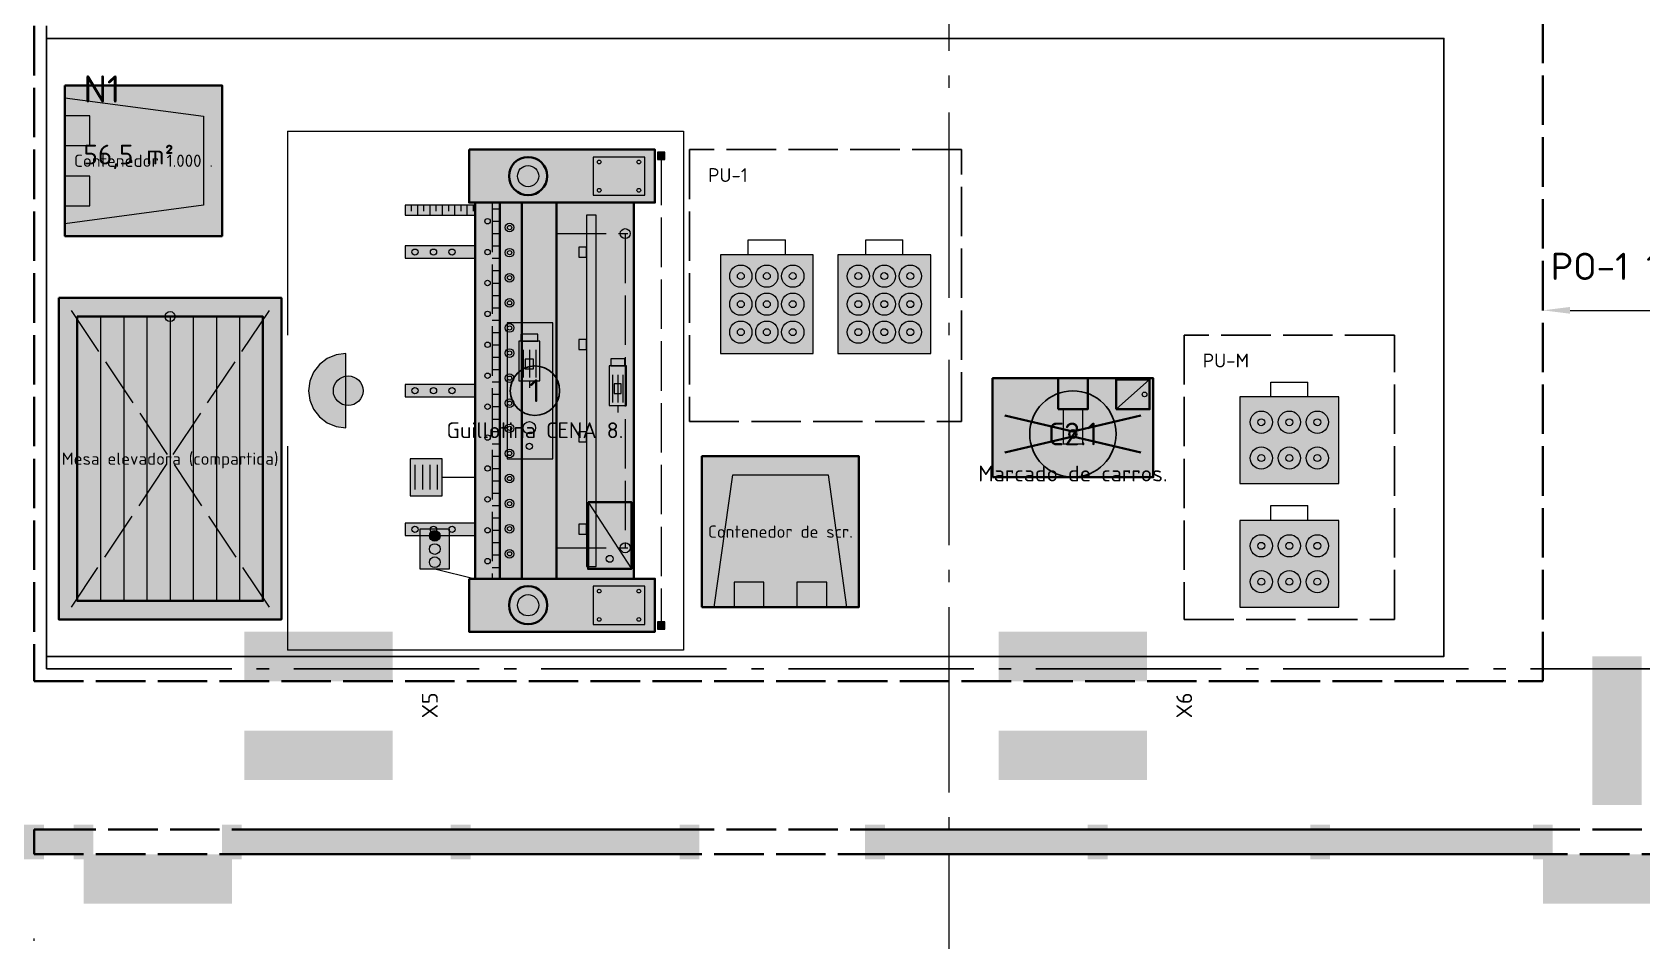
# Model space of a CAD drawing. Header units: millimetres. Extents: x 0 to 1682, y 0 to 1189.
# Drawn here: x 584.8 to 715, y 798 to 871.5 of the extents above; entities that cross this region are included whole.
import ezdxf
from ezdxf.enums import TextEntityAlignment as Align

# ---------------------------------------------------------------- set-up
doc = ezdxf.new("R2010")
doc.units = ezdxf.units.MM
doc.linetypes.add('IRAM-E-TRAZOS', pattern=[5, 4, -1])
doc.linetypes.add('IRAM-F-TRAZO-PUNTO', pattern=[20, 15, -2, 1, -2])
for name, color, linetype, lineweight, true_color in [('A-AREA-TRABAJO', 30, 'CONTINUOUS', 13, 0xeb963c), ('A-DEFENSA', 2, 'CONTINUOUS', 35, 0xe6b400), ('A-EQUIPO', 30, 'CONTINUOUS', 35, 0xe67800), ('A-PASILLO', 2, 'IRAM-E-TRAZOS', 35, 0xd7a500), ('A-PULMON', 6, 'IRAM-E-TRAZOS', 25, 0xdc00c8), ('A-SENDA', 2, 'CONTINUOUS', 25, 0xd7a500), ('A-ZONA-LOG', 5, 'IRAM-F-TRAZO-PUNTO', 25, 0x285ac8)]:
    doc.layers.add(name, color=color, linetype=linetype, lineweight=lineweight, true_color=true_color)
for name, color, linetype, lineweight in [('A-COTA', 7, 'CONTINUOUS', 18), ('A-EJE', 1, 'IRAM-F-TRAZO-PUNTO', 18), ('A-EQUIPO-FINO', 8, 'CONTINUOUS', 13), ('A-EQUIPO-OCULTO', 8, 'IRAM-E-TRAZOS', 13), ('A-EQUIPO-RELLENO', 9, 'CONTINUOUS', 13), ('A-OPERARIO', 6, 'CONTINUOUS', 18), ('A-PASO', 7, 'CONTINUOUS', 25), ('A-SECTOR', 1, 'CONTINUOUS', 25), ('A-SEGURIDAD', 1, 'IRAM-E-TRAZOS', 18), ('A-TEXTO', 7, 'CONTINUOUS', 18)]:
    doc.layers.add(name, color=color, linetype=linetype, lineweight=lineweight)
doc.styles.add('ISO3098', font='isocpeur.ttf')
doc.dimstyles.new('FLAMA-IRAM', dxfattribs={"dimtxt": 3.5, "dimasz": 3.5, "dimexe": 2, "dimexo": 1.5, "dimgap": 1, "dimtad": 1, "dimdec": 1, "dimtxsty": 'ISO3098', "dimblk": 'IRAM_FLECHA', "dimblk1": 'IRAM_FLECHA', "dimblk2": 'IRAM_FLECHA', "dimcen": 2.5, "dimclrd": 3, "dimclre": 3, "dimclrt": 3, "dimazin": 3, "dimtfac": 1, "dimtmove": 0, "dimatfit": 3, "dimlwd": 18, "dimlwe": 18})

# ---------------------------------------------------------------- blocks, each defined once
blk = doc.blocks.new('IRAM_FLECHA')
blk.add_solid([(0, 0), (-1, 0.125), (-1, -0.125)])

msp = doc.modelspace()

# ---------------------------------------------------------------- hatches: boundary and pattern name
at = {"layer": 'A-DEFENSA', "true_color": 0x1e1e1e}
h = msp.add_hatch(color=7, dxfattribs=at)
h.dxf.hatch_style = 1
h.paths.add_polyline_path([(584.2, 804.6), (585.8, 804.6), (585.8, 807.4), (584.2, 807.4)])
at = {"layer": 'A-DEFENSA', "true_color": 0xf5c800}
h = msp.add_hatch(color=7, dxfattribs=at)
h.dxf.hatch_style = 1
h.paths.add_polyline_path([(585, 805), (589, 805), (589, 807), (585, 807)])
at = {"layer": 'A-DEFENSA', "true_color": 0x1e1e1e}
h = msp.add_hatch(color=7, dxfattribs=at)
h.dxf.hatch_style = 1
h.paths.add_polyline_path([(588.2, 804.6), (589.8, 804.6), (589.8, 807.4), (588.2, 807.4)])
h = msp.add_hatch(color=7, dxfattribs=at)
h.dxf.hatch_style = 1
h.paths.add_polyline_path([(600.2, 804.6), (601.8, 804.6), (601.8, 807.4), (600.2, 807.4)])
at = {"layer": 'A-DEFENSA', "true_color": 0xf5c800}
h = msp.add_hatch(color=7, dxfattribs=at)
h.dxf.hatch_style = 1
h.paths.add_polyline_path([(601, 805), (638, 805), (638, 807), (601, 807)])
at = {"layer": 'A-DEFENSA', "true_color": 0x1e1e1e}
h = msp.add_hatch(color=7, dxfattribs=at)
h.dxf.hatch_style = 1
h.paths.add_polyline_path([(618.7, 804.6), (620.3, 804.6), (620.3, 807.4), (618.7, 807.4)])
h = msp.add_hatch(color=7, dxfattribs=at)
h.dxf.hatch_style = 1
h.paths.add_polyline_path([(637.2, 804.6), (638.8, 804.6), (638.8, 807.4), (637.2, 807.4)])
h = msp.add_hatch(color=7, dxfattribs=at)
h.dxf.hatch_style = 1
h.paths.add_polyline_path([(652.2, 804.6), (653.8, 804.6), (653.8, 807.4), (652.2, 807.4)])
at = {"layer": 'A-DEFENSA', "true_color": 0xf5c800}
h = msp.add_hatch(color=7, dxfattribs=at)
h.dxf.hatch_style = 1
h.paths.add_polyline_path([(653, 805), (707, 805), (707, 807), (653, 807)])
at = {"layer": 'A-DEFENSA', "true_color": 0x1e1e1e}
h = msp.add_hatch(color=7, dxfattribs=at)
h.dxf.hatch_style = 1
h.paths.add_polyline_path([(670.2, 804.6), (671.8, 804.6), (671.8, 807.4), (670.2, 807.4)])
h = msp.add_hatch(color=7, dxfattribs=at)
h.dxf.hatch_style = 1
h.paths.add_polyline_path([(688.2, 804.6), (689.8, 804.6), (689.8, 807.4), (688.2, 807.4)])
h = msp.add_hatch(color=7, dxfattribs=at)
h.dxf.hatch_style = 1
h.paths.add_polyline_path([(706.2, 804.6), (707.8, 804.6), (707.8, 807.4), (706.2, 807.4)])
at = {"layer": 'A-EQUIPO-RELLENO', "true_color": 0xe6e6e6}
h = msp.add_hatch(color=7, dxfattribs=at)
h.dxf.hatch_style = 1
h.paths.add_polyline_path([(587.5, 867.2), (587.5, 855), (600.2, 855), (600.2, 867.2)])
at = {"layer": 'A-EQUIPO-RELLENO', "true_color": 0xcdd0d4}
h = msp.add_hatch(color=7, dxfattribs=at)
h.dxf.hatch_style = 1
h.paths.add_polyline_path([(620.17, 862), (620.17, 857.71), (635.2, 857.71), (635.2, 862)])
at = {"layer": 'A-EQUIPO-RELLENO', "true_color": 0xdc2828}
h = msp.add_hatch(color=7, dxfattribs=at)
h.dxf.hatch_style = 1
h.paths.add_polyline_path([(635.4, 861.8), (635.4, 861.2), (636, 861.2), (636, 861.8)])
at = {"layer": 'A-EQUIPO-RELLENO', "true_color": 0xe2e7ee}
h = msp.add_hatch(color=7, dxfattribs=at)
h.dxf.hatch_style = 1
h.paths.add_polyline_path([(620.67, 857.71), (620.67, 827.29), (633.5, 827.29), (633.5, 857.71)])
at = {"layer": 'A-EQUIPO-RELLENO', "true_color": 0xeeeeee}
h = msp.add_hatch(color=7, dxfattribs=at)
h.dxf.hatch_style = 1
h.paths.add_polyline_path([(622.65, 857.71), (622.65, 827.29), (627.25, 827.29), (627.25, 857.71)])
at = {"layer": 'A-EQUIPO-RELLENO', "true_color": 0x969ba0}
h = msp.add_hatch(color=7, dxfattribs=at)
h.dxf.hatch_style = 1
h.paths.add_polyline_path([(624.25, 857.71), (624.25, 827.29), (624.65, 827.29), (624.65, 857.71)])
at = {"layer": 'A-EQUIPO-RELLENO', "true_color": 0xe2e7ee}
h = msp.add_hatch(color=7, dxfattribs=at)
h.dxf.hatch_style = 1
h.paths.add_polyline_path([(615, 857.51), (615, 856.71), (620.67, 856.71), (620.67, 857.51)])
at = {"layer": 'A-EQUIPO-RELLENO', "true_color": 0xcdd0d4}
h = msp.add_hatch(color=7, dxfattribs=at)
h.dxf.hatch_style = 1
h.paths.add_polyline_path([(629.663, 856.71), (629.663, 828.29), (630.462, 828.29), (630.462, 856.71)])
h = msp.add_hatch(color=7, dxfattribs=at)
h.dxf.hatch_style = 1
h.paths.add_polyline_path([(615, 854.21), (615, 853.21), (620.67, 853.21), (620.67, 854.21)])
at = {"layer": 'A-EQUIPO-RELLENO', "true_color": 0xfaf0fa}
h = msp.add_hatch(color=7, dxfattribs=at)
h.dxf.hatch_style = 1
h.paths.add_polyline_path([(640.5, 845.5), (648, 845.5), (648, 853.5), (640.5, 853.5)])
h = msp.add_hatch(color=7, dxfattribs=at)
h.dxf.hatch_style = 1
h.paths.add_polyline_path([(650, 845.5), (657.5, 845.5), (657.5, 853.5), (650, 853.5)])
at = {"layer": 'A-EQUIPO-RELLENO', "true_color": 0xeeeeee}
h = msp.add_hatch(color=7, dxfattribs=at)
h.dxf.hatch_style = 1
h.paths.add_polyline_path([(587, 850), (587, 824), (605, 824), (605, 850)])
at = {"layer": 'A-EQUIPO-RELLENO', "true_color": 0xcdd0d4}
h = msp.add_hatch(color=7, dxfattribs=at)
h.dxf.hatch_style = 1
h.paths.add_polyline_path([(623.25, 848), (623.25, 837), (626.95, 837), (626.95, 848)])
h = msp.add_hatch(color=7, dxfattribs=at)
h.dxf.hatch_style = 1
h.paths.add_polyline_path([(624.2, 846.5), (624.2, 843.3), (625.9, 843.3), (625.9, 846.5)])
at = {"layer": 'A-EQUIPO-RELLENO', "true_color": 0xfae1f5}
h = msp.add_hatch(color=7, dxfattribs=at)
h.dxf.hatch_style = 1
h.paths.add_polyline_path([(610.2, 845.5), (609.424, 845.398), (608.7, 845.098), (608.079, 844.621), (607.602, 844), (607.302, 843.276), (607.2, 842.5), (607.302, 841.724), (607.602, 841), (608.079, 840.379), (608.7, 839.902), (609.424, 839.602), (610.2, 839.5), (610.2, 845.5)])
at = {"layer": 'A-EQUIPO-RELLENO', "true_color": 0xffffff}
h = msp.add_hatch(color=7, dxfattribs=at)
h.dxf.hatch_style = 1
h.paths.add_polyline_path([(610.4, 841.3), (610.711, 841.341), (611, 841.461), (611.249, 841.651), (611.439, 841.9), (611.559, 842.189), (611.6, 842.5), (611.559, 842.811), (611.439, 843.1), (611.249, 843.349), (611, 843.539), (610.711, 843.659), (610.4, 843.7), (610.089, 843.659), (609.8, 843.539), (609.551, 843.349), (609.361, 843.1), (609.241, 842.811), (609.2, 842.5), (609.241, 842.189), (609.361, 841.9), (609.551, 841.651), (609.8, 841.461), (610.089, 841.341)])
h = msp.add_hatch(color=7, dxfattribs=at)
h.dxf.hatch_style = 1
h.paths.add_polyline_path([(627.5, 842.5), (627.45, 842.945), (627.302, 843.368), (627.064, 843.747), (626.747, 844.064), (626.368, 844.302), (625.945, 844.45), (625.5, 844.5), (625.055, 844.45), (624.632, 844.302), (624.253, 844.064), (623.936, 843.747), (623.698, 843.368), (623.55, 842.945), (623.5, 842.5), (623.55, 842.055), (623.698, 841.632), (623.936, 841.253), (624.253, 840.936), (624.632, 840.698), (625.055, 840.55), (625.5, 840.5), (625.945, 840.55), (626.368, 840.698), (626.747, 840.936), (627.064, 841.253), (627.302, 841.632), (627.45, 842.055)])
at = {"layer": 'A-EQUIPO-RELLENO', "true_color": 0xcdd0d4}
h = msp.add_hatch(color=7, dxfattribs=at)
h.dxf.hatch_style = 1
h.paths.add_polyline_path([(631.5, 844.5), (631.5, 841.3), (632.9, 841.3), (632.9, 844.5)])
at = {"layer": 'A-EQUIPO-RELLENO', "true_color": 0xeeeeee}
h = msp.add_hatch(color=7, dxfattribs=at)
h.dxf.hatch_style = 1
h.paths.add_polyline_path([(662.5, 835.5), (675.5, 835.5), (675.5, 843.5), (662.5, 843.5)])
at = {"layer": 'A-EQUIPO-RELLENO', "true_color": 0xcdd0d4}
h = msp.add_hatch(color=7, dxfattribs=at)
h.dxf.hatch_style = 1
h.paths.add_polyline_path([(667.8, 841), (670.2, 841), (670.2, 843.5), (667.8, 843.5)])
h = msp.add_hatch(color=7, dxfattribs=at)
h.dxf.hatch_style = 1
h.paths.add_polyline_path([(672.5, 841), (675.2, 841), (675.2, 843.4), (672.5, 843.4)])
h = msp.add_hatch(color=7, dxfattribs=at)
h.dxf.hatch_style = 1
h.paths.add_polyline_path([(615, 843), (615, 842), (620.67, 842), (620.67, 843)])
at = {"layer": 'A-EQUIPO-RELLENO', "true_color": 0xffffff}
h = msp.add_hatch(color=7, dxfattribs=at)
h.dxf.hatch_style = 1
h.paths.add_polyline_path([(672.488, 839), (672.401, 839.776), (672.143, 840.513), (671.727, 841.175), (671.175, 841.727), (670.513, 842.143), (669.776, 842.401), (669, 842.488), (668.224, 842.401), (667.487, 842.143), (666.825, 841.727), (666.273, 841.175), (665.857, 840.513), (665.599, 839.776), (665.512, 839), (665.599, 838.224), (665.857, 837.487), (666.273, 836.825), (666.825, 836.273), (667.487, 835.857), (668.224, 835.599), (669, 835.512), (669.776, 835.599), (670.513, 835.857), (671.175, 836.273), (671.727, 836.825), (672.143, 837.487), (672.401, 838.224)])
at = {"layer": 'A-EQUIPO-RELLENO', "true_color": 0xfaf0fa}
h = msp.add_hatch(color=7, dxfattribs=at)
h.dxf.hatch_style = 1
h.paths.add_polyline_path([(682.5, 835), (690.5, 835), (690.5, 842), (682.5, 842)])
at = {"layer": 'A-EQUIPO-RELLENO', "true_color": 0xcdd0d4}
h = msp.add_hatch(color=7, dxfattribs=at)
h.dxf.hatch_style = 1
h.paths.add_polyline_path([(615.4, 837), (615.4, 834), (618, 834), (618, 837)])
at = {"layer": 'A-EQUIPO-RELLENO', "true_color": 0xe6e6e6}
h = msp.add_hatch(color=7, dxfattribs=at)
h.dxf.hatch_style = 1
h.paths.add_polyline_path([(639, 825), (651.7, 825), (651.7, 837.2), (639, 837.2)])
at = {"layer": 'A-EQUIPO-RELLENO', "true_color": 0xcdd0d4}
h = msp.add_hatch(color=7, dxfattribs=at)
h.dxf.hatch_style = 1
h.paths.add_polyline_path([(629.8, 833.49), (629.8, 828.09), (633.3, 828.09), (633.3, 833.49)])
h = msp.add_hatch(color=7, dxfattribs=at)
h.dxf.hatch_style = 1
h.paths.add_polyline_path([(615, 831.79), (615, 830.79), (620.67, 830.79), (620.67, 831.79)])
at = {"layer": 'A-EQUIPO-RELLENO', "true_color": 0xfaf0fa}
h = msp.add_hatch(color=7, dxfattribs=at)
h.dxf.hatch_style = 1
h.paths.add_polyline_path([(682.5, 825), (690.5, 825), (690.5, 832), (682.5, 832)])
at = {"layer": 'A-EQUIPO-RELLENO', "true_color": 0xcdd0d4}
h = msp.add_hatch(color=7, dxfattribs=at)
h.dxf.hatch_style = 1
h.paths.add_polyline_path([(616.2, 831.29), (616.2, 828.09), (618.6, 828.09), (618.6, 831.29)])
at = {"layer": 'A-EQUIPO-RELLENO', "true_color": 0xdc2828}
h = msp.add_hatch(color=7, dxfattribs=at)
h.dxf.hatch_style = 1
h.paths.add_polyline_path([(617.4, 830.325), (617.512, 830.339), (617.616, 830.383), (617.705, 830.451), (617.774, 830.541), (617.817, 830.645), (617.832, 830.757), (617.817, 830.868), (617.774, 830.973), (617.705, 831.062), (617.616, 831.131), (617.512, 831.174), (617.4, 831.189), (617.288, 831.174), (617.184, 831.131), (617.095, 831.062), (617.026, 830.973), (616.983, 830.868), (616.968, 830.757), (616.983, 830.645), (617.026, 830.541), (617.095, 830.451), (617.184, 830.383), (617.288, 830.339)])
at = {"layer": 'A-EQUIPO-RELLENO', "true_color": 0xcdd0d4}
h = msp.add_hatch(color=7, dxfattribs=at)
h.dxf.hatch_style = 1
h.paths.add_polyline_path([(620.17, 827.29), (620.17, 823), (635.2, 823), (635.2, 827.29)])
at = {"layer": 'A-EQUIPO-RELLENO', "true_color": 0xdc2828}
h = msp.add_hatch(color=7, dxfattribs=at)
h.dxf.hatch_style = 1
h.paths.add_polyline_path([(635.4, 823.8), (635.4, 823.2), (636, 823.2), (636, 823.8)])
at = {"layer": 'A-SENDA', "true_color": 0xd7a500}
h = msp.add_hatch(color=7, dxfattribs=at)
h.dxf.hatch_style = 1
h.paths.add_polyline_path([(602, 819), (614, 819), (614, 823), (602, 823)])
h = msp.add_hatch(color=7, dxfattribs=at)
h.dxf.hatch_style = 1
h.paths.add_polyline_path([(663, 819), (675, 819), (675, 823), (663, 823)])
h = msp.add_hatch(color=7, dxfattribs=at)
h.dxf.hatch_style = 1
h.paths.add_polyline_path([(711, 809), (715, 809), (715, 821), (711, 821)])
h = msp.add_hatch(color=7, dxfattribs=at)
h.dxf.hatch_style = 1
h.paths.add_polyline_path([(602, 811), (614, 811), (614, 815), (602, 815)])
h = msp.add_hatch(color=7, dxfattribs=at)
h.dxf.hatch_style = 1
h.paths.add_polyline_path([(663, 811), (675, 811), (675, 815), (663, 815)])
h = msp.add_hatch(color=7, dxfattribs=at)
h.dxf.hatch_style = 1
h.paths.add_polyline_path([(589, 801), (601, 801), (601, 805), (589, 805)])
h = msp.add_hatch(color=7, dxfattribs=at)
h.dxf.hatch_style = 1
h.paths.add_polyline_path([(707, 801), (721, 801), (721, 805), (707, 805)])

# ---------------------------------------------------------------- linework, layer by layer
at = {"layer": 'A-AREA-TRABAJO'}
for p, q in [((605.5, 863.5), (605.5, 847)), ((605.5, 838), (605.5, 821.5))]:
    msp.add_line(p, q, dxfattribs=at)
msp.add_lwpolyline([(605.5, 863.5), (637.5, 863.5), (637.5, 821.5), (605.5, 821.5)], dxfattribs=at)
at = {"layer": 'A-DEFENSA'}
for p, q in [((585, 807), (589, 807)), ((601, 807), (638, 807)), ((653, 807), (707, 807)), ((585, 805), (589, 805)), ((601, 805), (638, 805)), ((653, 805), (707, 805))]:
    msp.add_line(p, q, dxfattribs=at)
at = {"layer": 'A-EJE'}
msp.add_line((659, 530), (659, 1060), dxfattribs=at)
at = {"layer": 'A-EQUIPO'}
msp.add_line((624.45, 857.71), (624.45, 827.29), dxfattribs=at)
for points in [[(587.5, 867.2), (587.5, 855), (600.2, 855), (600.2, 867.2)], [(620.17, 862), (620.17, 857.71), (635.2, 857.71), (635.2, 862)], [(620.67, 857.71), (620.67, 827.29), (633.5, 827.29), (633.5, 857.71)], [(622.65, 857.71), (622.65, 827.29), (627.25, 827.29), (627.25, 857.71)], [(587, 850), (587, 824), (605, 824), (605, 850)], [(588.5, 848.5), (588.5, 825.5), (603.5, 825.5), (603.5, 848.5)], [(662.5, 835.5), (675.5, 835.5), (675.5, 843.5), (662.5, 843.5)], [(667.8, 841), (670.2, 841), (670.2, 843.5), (667.8, 843.5)], [(672.5, 841), (675.2, 841), (675.2, 843.4), (672.5, 843.4)], [(639, 825), (651.7, 825), (651.7, 837.2), (639, 837.2)], [(629.8, 833.49), (629.8, 828.09), (633.3, 828.09), (633.3, 833.49)], [(620.17, 827.29), (620.17, 823), (635.2, 823), (635.2, 827.29)]]:
    msp.add_lwpolyline(points, close=True, dxfattribs=at)
for points in [[(663.5, 840.5), (669, 839.2), (674.5, 840.5)], [(663.5, 837.5), (669, 838.8), (674.5, 837.5)]]:
    msp.add_lwpolyline(points, dxfattribs=at)
for centre, radius in [((624.95, 859.855), 1.544), ((669, 839), 0.3), ((624.95, 825.145), 1.544)]:
    msp.add_circle(centre, radius, dxfattribs=at)
at = {"layer": 'A-EQUIPO-FINO'}
for p, q in [((615, 857.51), (615, 856.71)), ((615.5, 857.51), (615.5, 857.01)), ((616, 857.51), (616, 856.71)), ((616.5, 857.51), (616.5, 857.01)), ((617, 857.51), (617, 856.71)), ((617.5, 857.51), (617.5, 857.01)), ((618, 857.51), (618, 856.71)), ((618.5, 857.51), (618.5, 857.01)), ((619, 857.51), (619, 856.71)), ((619.5, 857.51), (619.5, 857.01)), ((620, 857.51), (620, 856.71)), ((620.5, 857.51), (620.5, 857.01)), ((622.05, 857.21), (622.55, 857.21)), ((622.05, 856.21), (622.55, 856.21)), ((622.05, 855.21), (622.55, 855.21)), ((622.05, 854.21), (622.55, 854.21)), ((622.05, 853.21), (622.55, 853.21)), ((622.05, 852.21), (622.55, 852.21)), ((622.05, 851.21), (622.55, 851.21)), ((622.05, 850.21), (622.55, 850.21)), ((622.05, 849.21), (622.55, 849.21)), ((590.375, 848.5), (590.375, 825.5)), ((592.25, 848.5), (592.25, 825.5)), ((594.125, 848.5), (594.125, 825.5)), ((596, 848.5), (596, 825.5)), ((597.875, 848.5), (597.875, 825.5)), ((599.75, 848.5), (599.75, 825.5)), ((601.625, 848.5), (601.625, 825.5)), ((622.05, 848.21), (622.55, 848.21)), ((622.05, 847.21), (622.55, 847.21)), ((622.05, 846.21), (622.55, 846.21)), ((622.05, 845.21), (622.55, 845.21)), ((624.54, 845.796), (624.54, 843.556)), ((625.05, 845.796), (625.05, 843.556)), ((625.56, 845.796), (625.56, 843.556)), ((622.05, 844.21), (622.55, 844.21)), ((631.78, 843.796), (631.78, 841.556)), ((632.2, 843.796), (632.2, 841.556)), ((632.62, 843.796), (632.62, 841.556)), ((672.5, 841), (675.2, 843.4)), ((622.05, 843.21), (622.55, 843.21)), ((622.05, 842.21), (622.55, 842.21)), ((625.05, 843.3), (625.05, 842.724)), ((622.05, 841.21), (622.55, 841.21)), ((632.2, 841.3), (632.2, 840.724)), ((622.05, 840.21), (622.55, 840.21)), ((622.05, 839.21), (622.55, 839.21)), ((622.05, 838.21), (622.55, 838.21)), ((622.05, 837.21), (622.55, 837.21)), ((615.8, 836.5), (615.8, 834.5)), ((616.4, 836.5), (616.4, 834.5)), ((617, 836.5), (617, 834.5)), ((617.6, 836.5), (617.6, 834.5)), ((622.05, 836.21), (622.55, 836.21)), ((622.05, 835.21), (622.55, 835.21)), ((622.05, 834.21), (622.55, 834.21)), ((622.05, 833.21), (622.55, 833.21)), ((629.8, 833.49), (633.3, 828.09)), ((622.05, 832.21), (622.55, 832.21)), ((622.05, 831.21), (622.55, 831.21)), ((622.05, 830.21), (622.55, 830.21)), ((622.05, 829.21), (622.55, 829.21)), ((622.05, 828.21), (622.55, 828.21))]:
    msp.add_line(p, q, dxfattribs=at)
for points in [[(587.5, 866.2), (598.7, 864.7), (598.7, 857.5), (587.5, 856)], [(640, 825), (641.5, 835.7), (649.2, 835.7), (650.7, 825)]]:
    msp.add_lwpolyline(points, dxfattribs=at)
for points in [[(635.4, 861.8), (635.4, 861.2), (636, 861.2), (636, 861.8)], [(630.2, 861.4), (630.2, 858.31), (634.4, 858.31), (634.4, 861.4)], [(615, 857.51), (615, 856.71), (620.67, 856.71), (620.67, 857.51)], [(629.663, 856.71), (629.663, 828.29), (630.462, 828.29), (630.462, 856.71)], [(615, 854.21), (615, 853.21), (620.67, 853.21), (620.67, 854.21)], [(629.062, 854.11), (629.062, 853.31), (629.663, 853.31), (629.663, 854.11)], [(623.25, 848), (623.25, 837), (626.95, 837), (626.95, 848)], [(624.2, 846.5), (624.2, 843.3), (625.9, 843.3), (625.9, 846.5)], [(624.37, 847.076), (624.37, 846.5), (625.73, 846.5), (625.73, 847.076)], [(629.062, 846.637), (629.062, 845.837), (629.663, 845.837), (629.663, 846.637)], [(624.71, 845.06), (624.71, 844.26), (625.39, 844.26), (625.39, 845.06)], [(631.64, 845.076), (631.64, 844.5), (632.76, 844.5), (632.76, 845.076)], [(631.5, 844.5), (631.5, 841.3), (632.9, 841.3), (632.9, 844.5)], [(615, 843), (615, 842), (620.67, 842), (620.67, 843)], [(631.92, 843.06), (631.92, 842.26), (632.48, 842.26), (632.48, 843.06)], [(629.062, 839.163), (629.062, 838.363), (629.663, 838.363), (629.663, 839.163)], [(615.4, 837), (615.4, 834), (618, 834), (618, 837)], [(615, 831.79), (615, 830.79), (620.67, 830.79), (620.67, 831.79)], [(629.062, 831.69), (629.062, 830.89), (629.663, 830.89), (629.663, 831.69)], [(616.2, 831.29), (616.2, 828.09), (618.6, 828.09), (618.6, 831.29)], [(630.2, 826.69), (630.2, 823.6), (634.4, 823.6), (634.4, 826.69)], [(635.4, 823.8), (635.4, 823.2), (636, 823.2), (636, 823.8)]]:
    msp.add_lwpolyline(points, close=True, dxfattribs=at)
for centre, radius in [((624.95, 859.855), 0.858), ((630.7, 861), 0.15), ((633.9, 861), 0.15), ((630.7, 858.71), 0.15), ((633.9, 858.71), 0.15), ((621.67, 856.21), 0.22), ((623.45, 855.695), 0.35), ((623.45, 855.695), 0.17), ((632.8, 855.21), 0.4), ((615.8, 853.71), 0.25), ((617.3, 853.71), 0.25), ((618.8, 853.71), 0.25), ((621.67, 853.71), 0.22), ((623.45, 853.665), 0.35), ((623.45, 853.665), 0.17), ((642.15, 851.767), 0.9), ((644.25, 851.767), 0.9), ((646.35, 851.767), 0.9), ((651.65, 851.767), 0.9), ((653.75, 851.767), 0.9), ((655.85, 851.767), 0.9), ((621.67, 851.21), 0.22), ((623.45, 851.635), 0.35), ((623.45, 851.635), 0.17), ((642.15, 851.767), 0.28), ((644.25, 851.767), 0.28), ((646.35, 851.767), 0.28), ((651.65, 851.767), 0.28), ((653.75, 851.767), 0.28), ((655.85, 851.767), 0.28), ((623.45, 849.605), 0.35), ((642.15, 849.5), 0.9), ((644.25, 849.5), 0.9), ((646.35, 849.5), 0.9), ((651.65, 849.5), 0.9), ((653.75, 849.5), 0.9), ((655.85, 849.5), 0.9), ((596, 848.5), 0.4), ((621.67, 848.71), 0.22), ((623.45, 849.605), 0.17), ((642.15, 849.5), 0.28), ((644.25, 849.5), 0.28), ((646.35, 849.5), 0.28), ((651.65, 849.5), 0.28), ((653.75, 849.5), 0.28), ((655.85, 849.5), 0.28), ((623.45, 847.575), 0.35), ((623.45, 847.575), 0.17), ((642.15, 847.233), 0.9), ((642.15, 847.233), 0.28), ((644.25, 847.233), 0.9), ((644.25, 847.233), 0.28), ((646.35, 847.233), 0.9), ((646.35, 847.233), 0.28), ((651.65, 847.233), 0.9), ((651.65, 847.233), 0.28), ((653.75, 847.233), 0.9), ((653.75, 847.233), 0.28), ((655.85, 847.233), 0.9), ((655.85, 847.233), 0.28), ((621.67, 846.21), 0.22), ((623.45, 845.545), 0.35), ((623.45, 845.545), 0.17), ((621.67, 843.71), 0.22), ((623.45, 843.515), 0.35), ((623.45, 843.515), 0.17), ((615.8, 842.5), 0.25), ((617.3, 842.5), 0.25), ((618.8, 842.5), 0.25), ((674.795, 842.2), 0.192), ((621.67, 841.21), 0.22), ((623.45, 841.485), 0.35), ((623.45, 841.485), 0.17), ((684.233, 839.95), 0.9), ((686.5, 839.95), 0.9), ((688.767, 839.95), 0.9), ((623.45, 839.455), 0.35), ((623.45, 839.455), 0.17), ((625.05, 839.5), 0.5), ((684.233, 839.95), 0.28), ((686.5, 839.95), 0.28), ((688.767, 839.95), 0.28), ((621.67, 838.71), 0.22), ((625.05, 838), 0.25), ((623.45, 837.425), 0.35), ((623.45, 837.425), 0.17), ((684.233, 837.05), 0.9), ((684.233, 837.05), 0.28), ((686.5, 837.05), 0.9), ((686.5, 837.05), 0.28), ((688.767, 837.05), 0.9), ((688.767, 837.05), 0.28), ((621.67, 836.21), 0.22), ((623.45, 835.395), 0.35), ((623.45, 835.395), 0.17), ((621.67, 833.71), 0.22), ((623.45, 833.365), 0.35), ((623.45, 833.365), 0.17), ((623.45, 831.335), 0.35), ((615.8, 831.29), 0.25), ((617.4, 830.757), 0.432), ((617.3, 831.29), 0.25), ((618.8, 831.29), 0.25), ((621.67, 831.21), 0.22), ((623.45, 831.335), 0.17), ((684.233, 829.95), 0.9), ((686.5, 829.95), 0.9), ((688.767, 829.95), 0.9), ((617.4, 829.69), 0.432), ((623.45, 829.305), 0.35), ((623.45, 829.305), 0.17), ((631.55, 828.9), 0.28), ((632.8, 829.79), 0.4), ((684.233, 829.95), 0.28), ((686.5, 829.95), 0.28), ((688.767, 829.95), 0.28), ((617.4, 828.623), 0.432), ((621.67, 828.71), 0.22), ((684.233, 827.05), 0.9), ((686.5, 827.05), 0.9), ((688.767, 827.05), 0.9), ((684.233, 827.05), 0.28), ((686.5, 827.05), 0.28), ((688.767, 827.05), 0.28), ((624.95, 825.145), 0.858), ((630.7, 826.29), 0.15), ((633.9, 826.29), 0.15), ((630.7, 824), 0.15), ((633.9, 824), 0.15)]:
    msp.add_circle(centre, radius, dxfattribs=at)
at = {"layer": 'A-EQUIPO-OCULTO'}
for p, q in [((627.25, 855.21), (633, 855.21)), ((632.8, 855.21), (632.8, 829.79)), ((588, 849), (604, 825)), ((604, 849), (588, 825)), ((618, 835.5), (620.67, 835.5)), ((627.25, 829.79), (633, 829.79)), ((617.4, 828.09), (620.67, 827.29))]:
    msp.add_line(p, q, dxfattribs=at)
for points in [[(587.5, 864.74), (587.5, 862.34), (589.5, 862.34), (589.5, 864.74)], [(587.5, 859.86), (587.5, 857.46), (589.5, 857.46), (589.5, 859.86)], [(668.2, 838.2), (669.8, 838.2), (669.8, 841), (668.2, 841)], [(641.61, 825), (644.01, 825), (644.01, 827), (641.61, 827)], [(646.69, 825), (649.09, 825), (649.09, 827), (646.69, 827)]]:
    msp.add_lwpolyline(points, close=True, dxfattribs=at)
at = {"layer": 'A-OPERARIO'}
for p, q in [((642.75, 853.5), (642.75, 854.7)), ((642.75, 854.7), (645.75, 854.7)), ((645.75, 853.5), (645.75, 854.7)), ((652.25, 853.5), (652.25, 854.7)), ((652.25, 854.7), (655.25, 854.7)), ((655.25, 853.5), (655.25, 854.7)), ((685, 842), (685, 843.2)), ((685, 843.2), (688, 843.2)), ((688, 842), (688, 843.2)), ((685, 832), (685, 833.2)), ((685, 833.2), (688, 833.2)), ((688, 832), (688, 833.2))]:
    msp.add_line(p, q, dxfattribs=at)
for points in [[(640.5, 845.5), (648, 845.5), (648, 853.5), (640.5, 853.5)], [(650, 845.5), (657.5, 845.5), (657.5, 853.5), (650, 853.5)], [(610.2, 845.5), (609.424, 845.398), (608.7, 845.098), (608.079, 844.621), (607.602, 844), (607.302, 843.276), (607.2, 842.5), (607.302, 841.724), (607.602, 841), (608.079, 840.379), (608.7, 839.902), (609.424, 839.602), (610.2, 839.5)], [(682.5, 835), (690.5, 835), (690.5, 842), (682.5, 842)], [(682.5, 825), (690.5, 825), (690.5, 832), (682.5, 832)]]:
    msp.add_lwpolyline(points, close=True, dxfattribs=at)
msp.add_circle((610.4, 842.5), 1.2, dxfattribs=at)
at = {"layer": 'A-PASILLO'}
for p, q in [((585, 947), (585, 819)), ((707, 819), (707, 911)), ((585, 819), (707, 819)), ((585, 807), (585, 805)), ((1085, 807), (585, 807)), ((585, 805), (1085, 805))]:
    msp.add_line(p, q, dxfattribs=at)
at = {"layer": 'A-PASO'}
for centre, radius in [((625.5, 842.5), 2), ((669, 839), 3.488)]:
    msp.add_circle(centre, radius, dxfattribs=at)
at = {"layer": 'A-PULMON'}
for points in [[(638, 840), (660, 840), (660, 862), (638, 862)], [(678, 824), (695, 824), (695, 847), (678, 847)]]:
    msp.add_lwpolyline(points, close=True, dxfattribs=at)
at = {"layer": 'A-SECTOR'}
msp.add_lwpolyline([(586, 821), (699, 821), (699, 871), (586, 871)], close=True, dxfattribs=at)
at = {"layer": 'A-SEGURIDAD'}
for p, q in [((635.7, 861.5), (635.7, 823.5)), ((622.05, 857.71), (622.05, 827.29))]:
    msp.add_line(p, q, dxfattribs=at)
at = {"layer": 'A-ZONA-LOG'}
msp.add_lwpolyline([(586, 820), (1216, 820), (1216, 1012), (586, 1012)], close=True, dxfattribs=at)

# ---------------------------------------------------------------- texts
at = {"layer": 'A-PASO', "style": 'ISO3098'}
for s, p in [('1', (625.5, 842.5)), ('C2.1', (669, 839))]:
    msp.add_text(s, height=1.84, dxfattribs=at).set_placement(p, align=Align.MIDDLE_CENTER)
at = {"layer": 'A-PULMON', "style": 'ISO3098'}
for s, p in [('PU-1', (639.5, 860.5)), ('PU-M', (679.5, 845.5))]:
    msp.add_text(s, height=1.12, dxfattribs=at).set_placement(p, align=Align.TOP_LEFT)
at = {"layer": 'A-TEXTO', "style": 'ISO3098'}
for s, height, p in [('N1', 2.2, (589, 868)), ('56,5 m²', 1.6, (589, 862.4))]:
    msp.add_text(s, height=height, dxfattribs=at).set_placement(p, align=Align.TOP_LEFT)
for s, p in [('Contenedor 1.000 .', (593.85, 861.1)), ('Mesa elevadora (compartida)', (596, 837)), ('Contenedor de scr.', (645.35, 831.1))]:
    msp.add_text(s, height=0.992, dxfattribs=at).set_placement(p, align=Align.MIDDLE_CENTER)
for s, p in [('Guillotina CENA 8.', (625.5, 839.94)), ('Marcado de carros.', (669, 836.44))]:
    msp.add_text(s, height=1.28, dxfattribs=at).set_placement(p, align=Align.TOP_CENTER)
for s, p in [('X5', (617, 816)), ('X6', (678, 816))]:
    msp.add_text(s, height=1.28, rotation=90, dxfattribs=at).set_placement(p, align=Align.MIDDLE_LEFT)

# ---------------------------------------------------------------- dimensions: what is measured, and where the dimension line sits
at = {"layer": 'A-COTA'}
for base, p1, p2, text in [((707, 849), (707, 849), (721, 849), 'PO-1 <>'), ((535, 797), (535, 797), (585, 797), 'A3 <>')]:
    msp.add_linear_dim(base=base, p1=p1, p2=p2, text=text, dimstyle='FLAMA-IRAM', override={"dimtxt": 2.2, "dimasz": 2.2, "dimexe": 1.2, "dimexo": 1, "dimdec": 2, "dimlfac": 0.1, "dimzin": 0}, dxfattribs=at).render()

doc.saveas('drawing.dxf')
